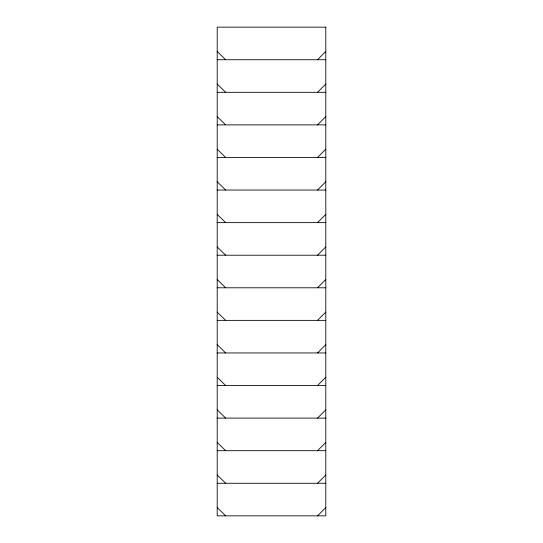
<?xml version="1.0" encoding="UTF-8"?>
<svg xmlns="http://www.w3.org/2000/svg" width="543" height="543" viewBox="0 0 543 543"><rect width="100%" height="100%" fill="white"/><g stroke="black" fill="none" stroke-linecap="round" stroke-linejoin="round"><path stroke-width="0.81" d="M317.519 59.73L325.8 51.449M317.519 92.31L325.8 84.029M317.519 124.89L325.8 116.609M317.519 157.47L325.8 149.189M317.519 190.05L325.8 181.769M317.519 222.63L325.8 214.349M317.519 255.21L325.8 246.929M317.519 287.79L325.8 279.509M317.519 320.37L325.8 312.089M317.519 352.95L325.8 344.669M317.519 385.53L325.8 377.249M317.519 418.11L325.8 409.829M317.519 450.69L325.8 442.409M317.519 483.27L325.8 474.989M317.519 515.85L325.8 507.569M217.2 59.73L325.8 59.73M217.2 92.31L325.8 92.31M217.2 124.89L325.8 124.89M217.2 157.47L325.8 157.47M217.2 190.05L325.8 190.05M217.2 222.63L325.8 222.63M217.2 255.21L325.8 255.21M217.2 287.79L325.8 287.79M217.2 320.37L325.8 320.37M217.2 352.95L325.8 352.95M217.2 385.53L325.8 385.53M217.2 418.11L325.8 418.11M217.2 450.69L325.8 450.69M217.2 483.27L325.8 483.27M217.2 51.449L225.664 59.73M217.2 84.029L225.664 92.31M217.2 116.609L225.664 124.89M217.2 149.189L225.664 157.47M217.2 181.769L225.664 190.05M217.2 214.349L225.664 222.63M217.2 246.929L225.664 255.21M217.2 279.509L225.664 287.79M217.2 312.089L225.664 320.37M217.2 344.669L225.664 352.95M217.2 377.249L225.664 385.53M217.2 409.829L225.664 418.11M217.2 442.409L225.664 450.69M217.2 474.989L225.664 483.27M217.2 507.569L225.664 515.85M325.8 27.15L217.2 27.15L217.2 515.85L325.8 515.85L325.8 27.15"/></g></svg>
